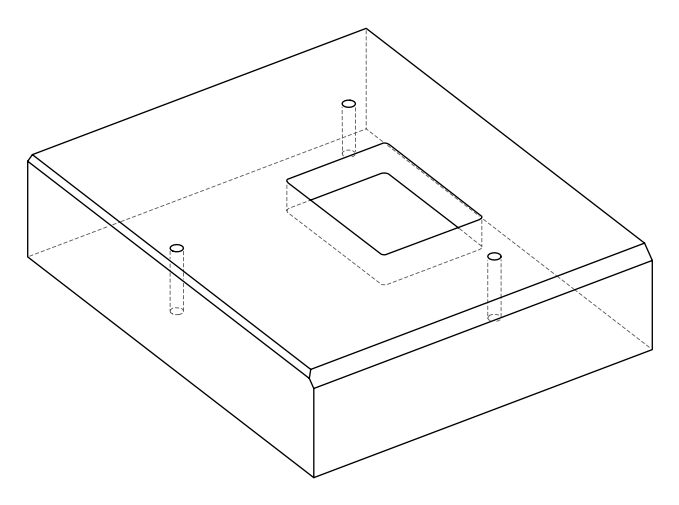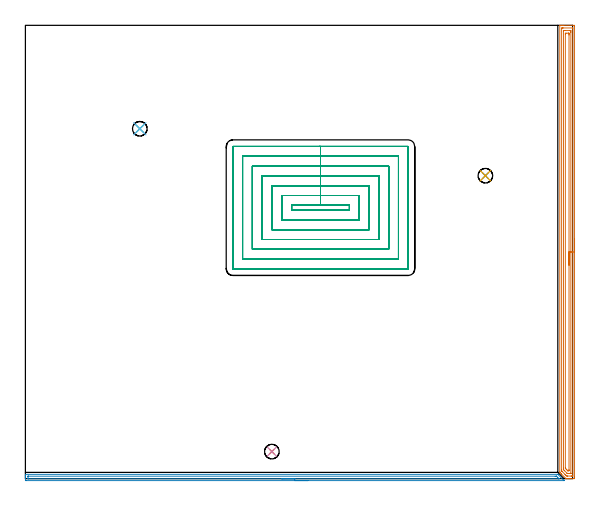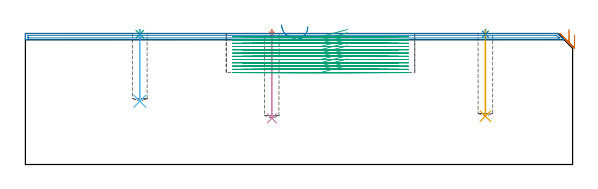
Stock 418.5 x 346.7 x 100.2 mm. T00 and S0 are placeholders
(PLAN: 9 operations, 3 tool changes, 67.4 min)
(1 SPOT_DRILL | STEP1POCKET | NXT0321_9005460120000 | 0.03 min | 1 mm3)
(2 SPOT_DRILL_1 | STEP1POCKET_1 | NXT0321_9005460120000 | 0.03 min | 2 mm3)
(3 SPOT_DRILL_2 | STEP1POCKET_2 | NXT0321_9005460120000 | 0.03 min | 1 mm3)
(4 DRILL_BLIND_HOLE_INTO_CENTER | STEP1POCKET | NXT0301_083 | 0.27 min | 6223 mm3)
(5 DRILL_BLIND_HOLE_INTO_CENTER_1 | STEP1POCKET_1 | NXT0301_083 | 0.26 min | 6075 mm3)
(6 DRILL_BLIND_HOLE_INTO_CENTER_2 | STEP1POCKET_2 | NXT0301_083 | 0.22 min | 4950 mm3)
(7 AREA_MILL | FG_CHAMFER_SURFACE | UGT0205_001 | 11.34 min | 22135 mm3)
(8 AREA_MILL_1 | FG_CHAMFER_SURFACE_1 | UGT0205_001 | 6.74 min | 4702 mm3)
(9 MILL_RECTANGULAR_POCKET | POCKET_RECTANGULAR_STRAIGHT | NXT0201_013 | Follow Part, ap 2.5, ae 75% | 48.51 min | 446499 mm3)
(TOOL NXT0321_9005460120000 | NC Spot Drill, 142deg, 12mm, Carbide, Uncoated | D12 PA142 FL30 Z2)
(TOOL NXT0301_083 | Carbide Drill 11.2mm [860.1-1120-056A1-MM 2214] | D11.2 PA140 FL72 Z2)
(TOOL UGT0205_001 | Chamfer Mill 20 x 3 x 45 deg. | D20 FL50 Z2)
(TOOL NXT0201_013 | ENDMILL 10mm | D10 FL30 Z4)
(OP 1 SPOT_DRILL)
G17 G21 G94 G90
T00 M6
G54
G17 G0 G90 X188.5 Y20.7 S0 M3
G43 Z110.2 H0
G94 G81 G98 Z99.718 F250. R103.2
G80
M5
M2
(OP 2 SPOT_DRILL_1)
G17 G21 G94 G90
T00 M6
G54
G17 G0 G90 X351.8 Y231.7 S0 M3
G43 Z110.2 H0
G94 G81 G98 Z99.718 F250. R103.2
G80
M5
M2
(OP 3 SPOT_DRILL_2)
G17 G21 G94 G90
T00 M6
G54
G17 G0 G90 X87.5 Y267.6 S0 M3
G43 Z110.2 H0
G94 G81 G98 Z99.718 F250. R103.2
G80
M5
M2
(OP 4 DRILL_BLIND_HOLE_INTO_CENTER)
G17 G21 G94 G90
T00 M6
G54
G17 G0 G90 X188.5 Y20.7 S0 M3
G43 Z110.2 H1
G94 G81 G98 Z35.4 F250. R102.2
G80
M5
M2
(OP 5 DRILL_BLIND_HOLE_INTO_CENTER_1)
G17 G21 G94 G90
T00 M6
G54
G17 G0 G90 X351.8 Y231.7 S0 M3
G43 Z110.2 H1
G94 G81 G98 Z36.9 F250. R102.2
G80
M5
M2
(OP 6 DRILL_BLIND_HOLE_INTO_CENTER_2)
G17 G21 G94 G90
T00 M6
G54
G17 G0 G90 X87.5 Y267.6 S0 M3
G43 Z110.2 H1
G94 G81 G98 Z48.4 F250. R102.2
G80
M5
M2
(OP 7 AREA_MILL)
G17 G21 G94 G90
T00 M6
G54
G17 G0 G90 X420. Y183.35 S1061 M3
G43 Z110.2 H0
Z98.9
G94 G1 Y183.312 Z98.028 F250.
Y183.198 Z97.164
Y183.009 Z96.312
Y182.747 Z95.48
Y182.413 Z94.674
Y182.01 Z93.9
Y181.542 Z93.164
Y181.01 Z92.472
Y180.421 Z91.829
Y179.778 Z91.24
Y179.086 Z90.709
Y178.35 Z90.24
Y177.576 Z89.837
Y176.77 Z89.503
Y175.938 Z89.241
Y175.086 Z89.052
Y174.222 Z88.938
Y173.35 Z88.9
Y1.107
X419.999 Y0.609 Z88.901
X419.996 Y0.218 Z88.902
X419.992 Y0.01 Z88.905
X419.612 Y0. Z89.285
X416.981 Z91.914
X416.424 Z92.473
X416.104 Z92.793
X415.547 Z93.35
X415.227 Z93.669
X414.587 Z94.312
X414.112 Z94.787
X413.498 Y0.01 Z95.401
X413.473 Y0.031 Z95.426
X413.337 Y0.163 Z95.562
X413.296 Y0.203 Z95.602
X410.106 Y3.394 Z98.794
X409.965 Y3.533 Z98.932
X409.914 Y3.585 Z98.984
X408.886 Y4.613 Z100.013
X408.704 Y4.793 Z100.19
X408.7 Y5.073 Z100.2
Y346.537
X408.702 Y346.69 Z100.188
X408.839 Y346.697 Z100.053
X408.983 Y346.7 Z99.916
X409.325 Z99.574
X409.965 Z98.929
X411.162 Z97.735
X411.719 Z97.175
X419.612 Z89.286
X419.893 Y346.697 Z89.004
X419.992 Y346.69 Z88.905
X419.999 Y346.589 Z88.899
X420. Y346.091 Z88.9
Y173.35
X418.586 Z90.314
X418.585 Y2.547 Z90.315
X418.584 Y2.395 Z90.316
X418.579 Y2.034 Z90.321
X418.236 Y2.009 Z90.664
X417.858 Y2.004 Z91.042
X417.368 Y2. Z91.532
X414.737 Y2.001 Z94.163
X414.35 Y2.005 Z94.55
X413.965 Y2.01 Z94.935
X413.557 Y2.395 Z95.343
X413.473 Y2.478 Z95.427
X412.662 Y3.287 Z96.238
X410.417 Y5.533 Z98.483
X410.203 Y5.751 Z98.697
X410.15 Y5.807 Z98.75
X410.126 Y5.835 Z98.774
X410.121 Y5.861 Z98.779
X410.119 Y5.965 Z98.781
X410.115 Y6.706 Z98.785
X410.114 Y6.858 Z98.786
X410.115 Y344.153 Z98.785
X410.116 Y344.305 Z98.784
X410.121 Y344.666 Z98.779
X410.464 Y344.691 Z98.436
X410.842 Y344.696 Z98.058
X411.332 Y344.7 Z97.568
X418.347 Z90.553
X418.519 Y344.697 Z90.381
X418.548 Y344.695 Z90.352
X418.575 Y344.691 Z90.325
X418.579 Y344.654 Z90.321
X418.584 Y344.459 Z90.316
X418.585 Y344.305 Z90.315
X418.586 Y173.35 Z90.314
X417.172 Z91.728
X417.171 Y4.18 Z91.729
X417.17 Y4.083 Z91.73
X417.167 Y4.035 Z91.733
X417.165 Y4.017 Z91.735
X417.151 Y4.007 Z91.749
X416.104 Y4. Z92.796
X415.404 Z93.496
X415.227 Z93.673
X414.524 Y4.003 Z94.376
X414.439 Y4.01 Z94.461
X414.395 Y4.017 Z94.505
X414.35 Y4.057 Z94.55
X414.221 Y4.18 Z94.679
X412.434 Y5.965 Z96.466
X411.719 Y6.684 Z97.181
X411.548 Y6.858 Z97.352
X411.535 Y7.045 Z97.365
X411.53 Y7.751 Z97.37
X411.529 Y7.945 Z97.371
Y342.52
X411.53 Y342.617 Z97.37
X411.533 Y342.665 Z97.367
X411.535 Y342.683 Z97.365
X411.549 Y342.693 Z97.351
X412.596 Y342.7 Z96.304
X416.104 Z92.796
X416.805 Y342.699 Z92.095
X416.981 Y342.695 Z91.919
X417.151 Y342.69 Z91.749
X417.164 Y342.52 Z91.736
X417.168 Y342.33 Z91.732
X417.171 Y341.627 Z91.729
Y341.433
X417.172 Y173.35 Z91.728
X415.757 Z93.143
Y6.858
X415.755 Y6.321 Z93.145
X415.751 Y6.139 Z93.149
X415.747 Y6.01 Z93.153
X415.193 Y6. Z93.707
X414.982 Y6.003 Z93.918
X414.877 Y6.007 Z94.023
X414.853 Y6.01 Z94.047
X414.797 Y6.061 Z94.103
X414.699 Y6.154 Z94.201
X414.35 Y6.499 Z94.55
X413.99 Y6.858 Z94.91
X413.473 Y7.376 Z95.427
X413.102 Y7.751 Z95.798
X412.974 Y7.886 Z95.926
X412.949 Y7.924 Z95.951
X412.947 Y7.954 Z95.953
X412.945 Y8.021 Z95.955
X412.943 Y8.29 Z95.957
Y339.842
X412.945 Y340.379 Z95.955
X412.949 Y340.561 Z95.951
X412.953 Y340.69 Z95.947
X413.507 Y340.7 Z95.393
X415.227 Z93.673
X415.261 Z93.639
X415.646 Y340.693 Z93.254
X415.738 Y340.69 Z93.162
X415.75 Y340.635 Z93.15
X415.752 Y340.567 Z93.148
X415.756 Y340.196 Z93.144
X415.757 Y339.842 Z93.143
Y339.302
Y173.35
Y172.478 Z93.181
Y171.614 Z93.295
Y170.762 Z93.483
Y169.93 Z93.746
Y169.124 Z94.08
Y168.35 Z94.482
Y167.614 Z94.951
Y166.922 Z95.482
Y166.279 Z96.072
Y165.69 Z96.715
Y165.158 Z97.407
Y164.69 Z98.143
Y164.287 Z98.917
Y163.953 Z99.723
Y163.691 Z100.555
Y163.502 Z101.406
Y163.388 Z102.271
Y163.35 Z103.143
G0 Z110.2
M5
M2
(OP 8 AREA_MILL_1)
G17 G21 G94 G90
T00 M6
G54
G17 G0 G90 X216. Y-1.5 S1061 M3
G43 Z110.2 H0
Z105.4
G94 G1 X215.962 Z104.528 F250.
X215.848 Z103.663
X215.659 Z102.812
X215.397 Z101.98
X215.063 Z101.174
X214.66 Z100.4
X214.192 Z99.664
X213.661 Z98.972
X213.071 Z98.329
X212.428 Z97.739
X211.736 Z97.208
X211. Z96.74
X210.226 Z96.337
X209.42 Z96.003
X208.588 Z95.741
X207.737 Z95.552
X206.872 Z95.438
X206. Z95.4
X0.613
X0.002 Y-1.497 Z95.398
X0. Y0.007 Z96.901
Y0.567 Z97.464
Y0.9 Z97.796
Y1.46 Z98.356
Y1.793 Z98.688
Y2.459 Z99.358
Y2.842 Z99.742
X0.007 Y3.24 Z100.132
X0.01 Y3.297 Z100.188
X0.166 Y3.3 Z100.2
X406.922
X407.205 Y3.294 Z100.192
X407.324 Y3.176 Z100.076
X407.367 Y3.133 Z100.033
X411.685 Y-1.184 Z95.715
X411.835 Y-1.333 Z95.564
X411.983 Y-1.484 Z95.414
X411.984 Y-1.495 Z95.403
X411.983 Y-1.499 Z95.399
X206. Y-1.5 Z95.4
Y-0.086 Z96.814
X2.399
X2.306 Y-0.085 Z96.815
X2.121 Y-0.081 Z96.819
X2.009 Y-0.078 Z96.822
X2.006 Y-0.05 Z96.85
X2.004 Y0.007 Z96.907
X2. Y0.405 Z97.305
X2.001 Y1.793 Z98.693
X2.002 Y1.843 Z98.743
X2.006 Y1.867 Z98.767
X2.008 Y1.875 Z98.775
X2.03 Y1.879 Z98.779
X2.214 Y1.884 Z98.784
X2.307 Y1.885 Z98.785
X405.136 Y1.886 Z98.786
X405.938 Y1.885 Z98.785
X406.029 Y1.883 Z98.783
X406.121 Y1.879 Z98.779
X406.167 Y1.872 Z98.772
X406.196 Y1.847 Z98.747
X406.254 Y1.793 Z98.693
X406.922 Y1.128 Z98.028
X407.151 Y0.9 Z97.8
X407.815 Y0.235 Z97.135
X408.041 Y0.007 Z96.907
X408.113 Y-0.071 Z96.829
X408.117 Y-0.078 Z96.822
X408.11 Y-0.08 Z96.82
X408.063 Y-0.084 Z96.816
X408.001 Y-0.085 Z96.815
X407.908 Y-0.086 Z96.814
X206.
X205.129 Z96.852
X204.264 Z96.966
X203.412 Z97.155
X202.58 Z97.417
X201.774 Z97.751
X201. Z98.154
X200.264 Z98.623
X199.572 Z99.154
X198.929 Z99.743
X198.34 Z100.386
X197.809 Z101.078
X197.34 Z101.814
X196.937 Z102.588
X196.603 Z103.394
X196.341 Z104.226
X196.152 Z105.078
X196.038 Z105.943
X196. Z106.814
G0 Z110.2
M5
M2
(OP 9 MILL_RECTANGULAR_POCKET)
G17 G21 G94 G90
T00 M6
G54
G17 G0 G90 X246.195 Y209.1 S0 M3
G43 Z110.2 H0
Z103.2
G94 G1 X225.7 Z97.708 F250.
X203.6 F500.
Y205.4
X247.8
Y209.1
X225.7
Y216.6
X196.1
Y197.9
X255.3
Y216.6
X225.7
Y224.1
X188.6
Y190.4
X262.8
Y224.1
X225.7
Y231.6
X181.1
Y182.9
X270.3
Y231.6
X225.7
Y239.1
X173.6
Y175.4
X277.8
Y239.1
X225.7
Y246.6
X166.1
Y167.9
X285.3
Y246.6
X225.7
Y254.1
X158.8
G3 X158.6 Y253.9 R0.2
G1 Y160.6
G3 X158.8 Y160.4 R0.2
G1 X292.6
G3 X292.8 Y160.6 R0.2
G1 Y253.9
G3 X292.6 Y254.1 R0.2
G1 X225.7
X224.7
G0 X246.195 Y209.1 Z100.708
G1 X225.7 Z95.217 F250.
X203.6 F500.
Y205.4
X247.8
Y209.1
X225.7
Y216.6
X196.1
Y197.9
X255.3
Y216.6
X225.7
Y224.1
X188.6
Y190.4
X262.8
Y224.1
X225.7
Y231.6
X181.1
Y182.9
X270.3
Y231.6
X225.7
Y239.1
X173.6
Y175.4
X277.8
Y239.1
X225.7
Y246.6
X166.1
Y167.9
X285.3
Y246.6
X225.7
Y254.1
X158.8
G3 X158.6 Y253.9 R0.2
G1 Y160.6
G3 X158.8 Y160.4 R0.2
G1 X292.6
G3 X292.8 Y160.6 R0.2
G1 Y253.9
G3 X292.6 Y254.1 R0.2
G1 X225.7
X224.7
G0 X246.195 Y209.1 Z98.217
G1 X225.7 Z92.725 F250.
X203.6 F500.
Y205.4
X247.8
Y209.1
X225.7
Y216.6
X196.1
Y197.9
X255.3
Y216.6
X225.7
Y224.1
X188.6
Y190.4
X262.8
Y224.1
X225.7
Y231.6
X181.1
Y182.9
X270.3
Y231.6
X225.7
Y239.1
X173.6
Y175.4
X277.8
Y239.1
X225.7
Y246.6
X166.1
Y167.9
X285.3
Y246.6
X225.7
Y254.1
X158.8
G3 X158.6 Y253.9 R0.2
G1 Y160.6
G3 X158.8 Y160.4 R0.2
G1 X292.6
G3 X292.8 Y160.6 R0.2
G1 Y253.9
G3 X292.6 Y254.1 R0.2
G1 X225.7
X224.7
G0 X246.195 Y209.1 Z95.725
G1 X225.7 Z90.233 F250.
X203.6 F500.
Y205.4
X247.8
Y209.1
X225.7
Y216.6
X196.1
Y197.9
X255.3
Y216.6
X225.7
Y224.1
X188.6
Y190.4
X262.8
Y224.1
X225.7
Y231.6
X181.1
Y182.9
X270.3
Y231.6
X225.7
Y239.1
X173.6
Y175.4
X277.8
Y239.1
X225.7
Y246.6
X166.1
Y167.9
X285.3
Y246.6
X225.7
Y254.1
X158.8
G3 X158.6 Y253.9 R0.2
G1 Y160.6
G3 X158.8 Y160.4 R0.2
G1 X292.6
G3 X292.8 Y160.6 R0.2
G1 Y253.9
G3 X292.6 Y254.1 R0.2
G1 X225.7
X224.7
G0 X246.195 Y209.1 Z93.233
G1 X225.7 Z87.742 F250.
X203.6 F500.
Y205.4
X247.8
Y209.1
X225.7
Y216.6
X196.1
Y197.9
X255.3
Y216.6
X225.7
Y224.1
X188.6
Y190.4
X262.8
Y224.1
X225.7
Y231.6
X181.1
Y182.9
X270.3
Y231.6
X225.7
Y239.1
X173.6
Y175.4
X277.8
Y239.1
X225.7
Y246.6
X166.1
Y167.9
X285.3
Y246.6
X225.7
Y254.1
X158.8
G3 X158.6 Y253.9 R0.2
G1 Y160.6
G3 X158.8 Y160.4 R0.2
G1 X292.6
G3 X292.8 Y160.6 R0.2
G1 Y253.9
G3 X292.6 Y254.1 R0.2
G1 X225.7
X224.7
G0 X246.195 Y209.1 Z90.742
G1 X225.7 Z85.25 F250.
X203.6 F500.
Y205.4
X247.8
Y209.1
X225.7
Y216.6
X196.1
Y197.9
X255.3
Y216.6
X225.7
Y224.1
X188.6
Y190.4
X262.8
Y224.1
X225.7
Y231.6
X181.1
Y182.9
X270.3
Y231.6
X225.7
Y239.1
X173.6
Y175.4
X277.8
Y239.1
X225.7
Y246.6
X166.1
Y167.9
X285.3
Y246.6
X225.7
Y254.1
X158.8
G3 X158.6 Y253.9 R0.2
G1 Y160.6
G3 X158.8 Y160.4 R0.2
G1 X292.6
G3 X292.8 Y160.6 R0.2
G1 Y253.9
G3 X292.6 Y254.1 R0.2
G1 X225.7
X224.7
G0 X246.195 Y209.1 Z88.25
G1 X225.7 Z82.758 F250.
X203.6 F500.
Y205.4
X247.8
Y209.1
X225.7
Y216.6
X196.1
Y197.9
X255.3
Y216.6
X225.7
Y224.1
X188.6
Y190.4
X262.8
Y224.1
X225.7
Y231.6
X181.1
Y182.9
X270.3
Y231.6
X225.7
Y239.1
X173.6
Y175.4
X277.8
Y239.1
X225.7
Y246.6
X166.1
Y167.9
X285.3
Y246.6
X225.7
Y254.1
X158.8
G3 X158.6 Y253.9 R0.2
G1 Y160.6
G3 X158.8 Y160.4 R0.2
G1 X292.6
G3 X292.8 Y160.6 R0.2
G1 Y253.9
G3 X292.6 Y254.1 R0.2
G1 X225.7
X224.7
G0 X246.195 Y209.1 Z85.758
G1 X225.7 Z80.267 F250.
X203.6 F500.
Y205.4
X247.8
Y209.1
X225.7
Y216.6
X196.1
Y197.9
X255.3
Y216.6
X225.7
Y224.1
X188.6
Y190.4
X262.8
Y224.1
X225.7
Y231.6
X181.1
Y182.9
X270.3
Y231.6
X225.7
Y239.1
X173.6
Y175.4
X277.8
Y239.1
X225.7
Y246.6
X166.1
Y167.9
X285.3
Y246.6
X225.7
Y254.1
X158.8
G3 X158.6 Y253.9 R0.2
G1 Y160.6
G3 X158.8 Y160.4 R0.2
G1 X292.6
G3 X292.8 Y160.6 R0.2
G1 Y253.9
G3 X292.6 Y254.1 R0.2
G1 X225.7
X224.7
G0 X246.195 Y209.1 Z83.267
G1 X225.7 Z77.775 F250.
X203.6 F500.
Y205.4
X247.8
Y209.1
X225.7
Y216.6
X196.1
Y197.9
X255.3
Y216.6
X225.7
Y224.1
X188.6
Y190.4
X262.8
Y224.1
X225.7
Y231.6
X181.1
Y182.9
X270.3
Y231.6
X225.7
Y239.1
X173.6
Y175.4
X277.8
Y239.1
X225.7
Y246.6
X166.1
Y167.9
X285.3
Y246.6
X225.7
Y254.1
X158.8
G3 X158.6 Y253.9 R0.2
G1 Y160.6
G3 X158.8 Y160.4 R0.2
G1 X292.6
G3 X292.8 Y160.6 R0.2
G1 Y253.9
G3 X292.6 Y254.1 R0.2
G1 X225.7
X224.7
G0 X246.195 Y209.1 Z80.775
G1 X225.7 Z75.283 F250.
X203.6 F500.
Y205.4
X247.8
Y209.1
X225.7
Y216.6
X196.1
Y197.9
X255.3
Y216.6
X225.7
Y224.1
X188.6
Y190.4
X262.8
Y224.1
X225.7
Y231.6
X181.1
Y182.9
X270.3
Y231.6
X225.7
Y239.1
X173.6
Y175.4
X277.8
Y239.1
X225.7
Y246.6
X166.1
Y167.9
X285.3
Y246.6
X225.7
Y254.1
X158.8
G3 X158.6 Y253.9 R0.2
G1 Y160.6
G3 X158.8 Y160.4 R0.2
G1 X292.6
G3 X292.8 Y160.6 R0.2
G1 Y253.9
G3 X292.6 Y254.1 R0.2
G1 X225.7
X224.7
G0 X246.195 Y209.1 Z78.283
G1 X225.7 Z72.792 F250.
X203.6 F500.
Y205.4
X247.8
Y209.1
X225.7
Y216.6
X196.1
Y197.9
X255.3
Y216.6
X225.7
Y224.1
X188.6
Y190.4
X262.8
Y224.1
X225.7
Y231.6
X181.1
Y182.9
X270.3
Y231.6
X225.7
Y239.1
X173.6
Y175.4
X277.8
Y239.1
X225.7
Y246.6
X166.1
Y167.9
X285.3
Y246.6
X225.7
Y254.1
X158.8
G3 X158.6 Y253.9 R0.2
G1 Y160.6
G3 X158.8 Y160.4 R0.2
G1 X292.6
G3 X292.8 Y160.6 R0.2
G1 Y253.9
G3 X292.6 Y254.1 R0.2
G1 X225.7
X224.7
G0 X246.195 Y209.1 Z75.792
G1 X225.7 Z70.3 F250.
X203.6 F500.
Y205.4
X247.8
Y209.1
X225.7
Y216.6
X196.1
Y197.9
X255.3
Y216.6
X225.7
Y224.1
X188.6
Y190.4
X262.8
Y224.1
X225.7
Y231.6
X181.1
Y182.9
X270.3
Y231.6
X225.7
Y239.1
X173.6
Y175.4
X277.8
Y239.1
X225.7
Y246.6
X166.1
Y167.9
X285.3
Y246.6
X225.7
Y254.1
X158.8
G3 X158.6 Y253.9 R0.2
G1 Y160.6
G3 X158.8 Y160.4 R0.2
G1 X292.6
G3 X292.8 Y160.6 R0.2
G1 Y253.9
G3 X292.6 Y254.1 R0.2
G1 X225.7
X224.7
G0 Z110.2
M5
M2
